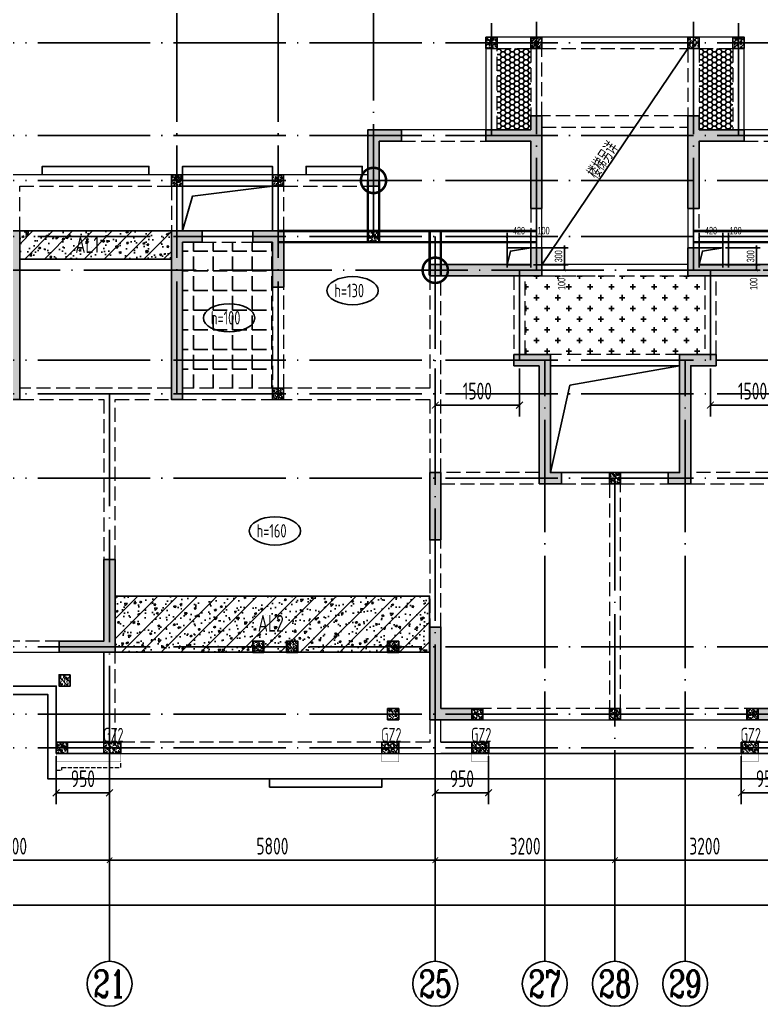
# Model space of a CAD drawing. Extents: x -668857 to 143095, y -247466 to 228182.
# Drawn here: x -186622 to -173417, y 58394 to 75954 of the extents above; entities that cross this region are included whole.
import ezdxf
from ezdxf.enums import TextEntityAlignment as Align

# ---------------------------------------------------------------- set-up
doc = ezdxf.new("R2010")
doc.units = 0
doc.header["$LTSCALE"] = 1000
doc.linetypes.add('DASH', pattern=[0.35, 0.25, -0.1])
doc.linetypes.add('DOTE', pattern=[2.42, 2, -0.2, 0.02, -0.2])
doc.layers.get('0').update_dxf_attribs({"linetype": 'CONTINUOUS'})
doc.layers.get('DEFPOINTS').update_dxf_attribs({"linetype": 'CONTINUOUS'})
doc.layers.add('+公共字体', color=7, linetype='CONTINUOUS', lineweight=20)
doc.layers.add('平面-看线', color=45, linetype='CONTINUOUS', lineweight=15)
for name, color, linetype in [('A-AXIS', 1, 'CONTINUOUS'), ('A-DOTE', 10, 'DOTE'), ('AXIS_NUM', 7, 'CONTINUOUS'), ('BEAM', 4, 'DASH'), ('BEAM_CON', 4, 'CONTINUOUS'), ('ROOF', 183, 'CONTINUOUS'), ('S-B板填充', 251, 'CONTINUOUS'), ('S-B板标注', 3, 'CONTINUOUS'), ('S-B板边线', 2, 'CONTINUOUS'), ('S-B板配筋号', 7, 'CONTINUOUS'), ('S-C承台编号', 6, 'CONTINUOUS'), ('S-D洞口', 4, 'CONTINUOUS'), ('S-D洞口标注', 3, 'CONTINUOUS'), ('S-L主梁线', 4, 'DASH'), ('S-Q墙填充', 252, 'CONTINUOUS'), ('S-Q墙实线', 6, 'CONTINUOUS'), ('S-Q墙标注', 3, 'CONTINUOUS'), ('S-Y一般标注', 3, 'CONTINUOUS'), ('S-板正筋', 2, 'CONTINUOUS'), ('S-构造柱', 212, 'CONTINUOUS'), ('S-构造柱编号', 130, 'CONTINUOUS'), ('TEXT', 2, 'CONTINUOUS'), ('水平筋标注', 7, 'CONTINUOUS'), ('看线', 251, 'CONTINUOUS')]:
    doc.layers.add(name, color=color, linetype=linetype)
doc.layers.add('配箍校核', color=34, linetype='CONTINUOUS', plot=False)
doc.styles.add('TSSD_Axis', font='complex.shx', dxfattribs={"width": 0.7, "bigfont": 'hztxt.shx'})
doc.styles.add('TSSD_DIMENSION', font='Tssdeng.shx', dxfattribs={"width": 0.7, "bigfont": 'tssdchn.shx'})
doc.styles.add('TSSD_REIN', font='tssdeng.shx', dxfattribs={"width": 0.7, "height": 300, "bigfont": 'tssdchn.shx'})
doc.styles.add('结构文字', font='zstxt.shx', dxfattribs={"width": 0.7, "bigfont": 'zshz.shx'})
doc.dimstyles.new('STRUCK', dxfattribs={"dimtxt": 400, "dimasz": 121, "dimexe": 200, "dimexo": 150, "dimgap": 115, "dimtad": 1, "dimdec": 0, "dimdsep": 46, "dimtxsty": '结构文字', "dimblk": 'ARCHTICK', "dimcen": 400, "dimclrd": 3, "dimclre": 3, "dimclrt": 7, "dimadec": 0, "dimazin": 0, "dimtfac": 1, "dimtdec": 0, "dimtix": 1, "dimtmove": 2, "dimatfit": 3, "dimldrblk": '_DIMX', "dimfxl": 0, "dimtolj": 1, "dimtzin": 0, "dimarcsym": 0})
doc.dimstyles.new('STRUCK30', dxfattribs={"dimscale": 0.33333, "dimtxt": 400, "dimasz": 121, "dimexe": 200, "dimexo": 150, "dimgap": 115, "dimtad": 1, "dimdec": 0, "dimdsep": 46, "dimtxsty": '结构文字', "dimblk": 'ARCHTICK', "dimcen": 400, "dimclrd": 3, "dimclre": 3, "dimclrt": 7, "dimadec": 0, "dimazin": 0, "dimtfac": 1, "dimtdec": 0, "dimtix": 1, "dimtmove": 2, "dimatfit": 3, "dimldrblk": '_DIMX', "dimfxl": 0, "dimtolj": 1, "dimtzin": 0, "dimarcsym": 0})
doc.dimstyles.new('TSSD_100_100', dxfattribs={"dimtxt": 300, "dimasz": 100, "dimexe": 100, "dimexo": 250, "dimgap": 100, "dimtad": 1, "dimdec": 0, "dimzin": 0, "dimdsep": 46, "dimtxsty": 'TSSD_DIMENSION', "dimblk": 'ARCHTICK', "dimcen": 0, "dimdle": 100, "dimclrt": 7, "dimadec": 0, "dimazin": 0, "dimtfac": 1, "dimtdec": 0, "dimtix": 1, "dimtmove": 2, "dimatfit": 3, "dimldrblk": 'ARCHTICK', "dimfxl": 0, "dimtolj": 1, "dimtzin": 0, "dimarcsym": 0})

# ---------------------------------------------------------------- blocks, each defined once
blk = doc.blocks.new('ts_axno')
at = {"color": 0, "linetype": 'ByBlock', "lineweight": -2}
blk.add_circle((0, 0), 0.5, dxfattribs=at)
at = {"color": 0, "linetype": 'ByBlock', "lineweight": -2, "style": 'TSSD_Axis', "width": 0.7}
blk.add_attdef('A', text='', height=0.6, dxfattribs=at).set_placement((0, 0), align=Align.MIDDLE_CENTER)
blk = doc.blocks.new('_ArchTick')
at = {"color": 0, "linetype": 'ByBlock', "const_width": 0.15}
blk.add_lwpolyline([(-0.5, -0.5), (0.5, 0.5)], dxfattribs=at)
blk = doc.blocks.new('*D138')
at = {"layer": 'DEFPOINTS', "color": 0}
for p in [(33100, 3600), (38900, 3600), (38900, 2600)]:
    blk.add_point(p, dxfattribs=at)
at = {"layer": 'S-Y一般标注', "color": 0, "lineweight": -2}
for p, q in [((33100, 3350), (33100, 2500)), ((38900, 3350), (38900, 2500)), ((33000, 2600), (39000, 2600))]:
    blk.add_line(p, q, dxfattribs=at)
at = {"layer": 'S-Y一般标注', "color": 0, "lineweight": -2, "xscale": 100, "yscale": 100, "zscale": 100, "rotation": 180}
blk.add_blockref('_ArchTick', (33100, 2600), dxfattribs=at)
at = {"layer": 'S-Y一般标注', "color": 0, "lineweight": -2, "xscale": 100, "yscale": 100, "zscale": 100}
blk.add_blockref('_ArchTick', (38900, 2600), dxfattribs=at)
at = {"layer": 'S-Y一般标注', "color": 7, "insert": (36000, 2850), "char_height": 300, "attachment_point": 5, "style": 'TSSD_DIMENSION'}
blk.add_mtext('\\A1;5800', dxfattribs=at)
blk = doc.blocks.new('*D139')
at = {"layer": 'DEFPOINTS', "color": 0}
for p in [(42100, 3600), (45300, 3600), (45300, 2600)]:
    blk.add_point(p, dxfattribs=at)
at = {"layer": 'S-Y一般标注', "color": 0, "lineweight": -2}
for p, q in [((42100, 3350), (42100, 2500)), ((45300, 3350), (45300, 2500)), ((42000, 2600), (45400, 2600))]:
    blk.add_line(p, q, dxfattribs=at)
at = {"layer": 'S-Y一般标注', "color": 0, "lineweight": -2, "xscale": 100, "yscale": 100, "zscale": 100, "rotation": 180}
blk.add_blockref('_ArchTick', (42100, 2600), dxfattribs=at)
at = {"layer": 'S-Y一般标注', "color": 0, "lineweight": -2, "xscale": 100, "yscale": 100, "zscale": 100}
blk.add_blockref('_ArchTick', (45300, 2600), dxfattribs=at)
at = {"layer": 'S-Y一般标注', "color": 7, "insert": (43700, 2850), "char_height": 300, "attachment_point": 5, "style": 'TSSD_DIMENSION'}
blk.add_mtext('\\A1;3200', dxfattribs=at)
blk = doc.blocks.new('*D142')
at = {"layer": 'DEFPOINTS', "color": 0}
for p in [(4600, 3600), (54600, 3600), (54600, 1800)]:
    blk.add_point(p, dxfattribs=at)
at = {"layer": 'S-Y一般标注', "color": 0, "lineweight": -2}
for p, q in [((4600, 3350), (4600, 1700)), ((54600, 3350), (54600, 1700)), ((4500, 1800), (54700, 1800))]:
    blk.add_line(p, q, dxfattribs=at)
at = {"layer": 'S-Y一般标注', "color": 0, "lineweight": -2, "xscale": 100, "yscale": 100, "zscale": 100, "rotation": 180}
blk.add_blockref('_ArchTick', (4600, 1800), dxfattribs=at)
at = {"layer": 'S-Y一般标注', "color": 0, "lineweight": -2, "xscale": 100, "yscale": 100, "zscale": 100}
blk.add_blockref('_ArchTick', (54600, 1800), dxfattribs=at)
at = {"layer": 'S-Y一般标注', "color": 7, "insert": (29600, 2050), "char_height": 300, "attachment_point": 5, "style": 'TSSD_DIMENSION'}
blk.add_mtext('\\A1;50000', dxfattribs=at)
blk = doc.blocks.new('*D145')
at = {"layer": 'DEFPOINTS', "color": 0}
for p in [(29600, 3600), (33100, 3600), (33100, 2600)]:
    blk.add_point(p, dxfattribs=at)
at = {"layer": 'S-Y一般标注', "color": 0, "lineweight": -2}
for p, q in [((29600, 3350), (29600, 2500)), ((33100, 3350), (33100, 2500)), ((29500, 2600), (33200, 2600))]:
    blk.add_line(p, q, dxfattribs=at)
at = {"layer": 'S-Y一般标注', "color": 0, "lineweight": -2, "xscale": 100, "yscale": 100, "zscale": 100, "rotation": 180}
blk.add_blockref('_ArchTick', (29600, 2600), dxfattribs=at)
at = {"layer": 'S-Y一般标注', "color": 0, "lineweight": -2, "xscale": 100, "yscale": 100, "zscale": 100}
blk.add_blockref('_ArchTick', (33100, 2600), dxfattribs=at)
at = {"layer": 'S-Y一般标注', "color": 7, "insert": (31350, 2850), "char_height": 300, "attachment_point": 5, "style": 'TSSD_DIMENSION'}
blk.add_mtext('\\A1;3500', dxfattribs=at)
blk = doc.blocks.new('*D146')
at = {"layer": 'DEFPOINTS', "color": 0}
for p in [(38900, 3600), (42100, 3600), (42100, 2600)]:
    blk.add_point(p, dxfattribs=at)
at = {"layer": 'S-Y一般标注', "color": 0, "lineweight": -2}
for p, q in [((38900, 3350), (38900, 2500)), ((42100, 3350), (42100, 2500)), ((38800, 2600), (42200, 2600))]:
    blk.add_line(p, q, dxfattribs=at)
at = {"layer": 'S-Y一般标注', "color": 0, "lineweight": -2, "xscale": 100, "yscale": 100, "zscale": 100, "rotation": 180}
blk.add_blockref('_ArchTick', (38900, 2600), dxfattribs=at)
at = {"layer": 'S-Y一般标注', "color": 0, "lineweight": -2, "xscale": 100, "yscale": 100, "zscale": 100}
blk.add_blockref('_ArchTick', (42100, 2600), dxfattribs=at)
at = {"layer": 'S-Y一般标注', "color": 7, "insert": (40500, 2850), "char_height": 300, "attachment_point": 5, "style": 'TSSD_DIMENSION'}
blk.add_mtext('\\A1;3200', dxfattribs=at)
blk = doc.blocks.new('20210729.03501652')
at = {"color": 30, "const_width": 8}
for points in [[(27050, 600), (27050, 450), (28200, 450), (28200, 600)], [(32850, 600), (32850, 450), (33150, 450), (33150, 600)], [(34450, 600), (34450, 450), (34750, 450), (34750, 600)], [(39550, 600), (39550, 450), (39250, 450), (39250, 600)]]:
    blk.add_lwpolyline(points, dxfattribs=at)
at = {"layer": '平面-看线', "linetype": 'DASH', "ltscale": 0.3}
blk.add_lwpolyline([(27050, 450), (27050, 300), (27150, 300), (27150, 350), (28200, 350), (28200, 450)], dxfattribs=at)
at = {"layer": '看线', "color": 202, "ltscale": 0.5}
for points in [[(26800, 10900), (26800, 11050), (28700, 11050), (28700, 10900)], [(29300, 10900), (29300, 11050), (30900, 11050), (30900, 10900)], [(31500, 10900), (31500, 11050), (32500, 11050), (32500, 10900)], [(30850, 150), (30850, 0), (32850, 0), (32850, 150)]]:
    blk.add_lwpolyline(points, dxfattribs=at)
at = {"layer": '看线', "color": 201}
blk.add_lwpolyline([(47100, 1800), (47100, 150), (26900, 150), (26900, 1650), (24500, 1650)], dxfattribs=at)
blk = doc.blocks.new('20210729.04150611')
at = {"layer": 'S-B板边线'}
for points in [[(-3155, -31893), (-4005, -31893), (-4005, -30693), (-9105, -30693), (-9105, -31893), (-9955, -31893), (-9955, -31892)], [(9045, -31892), (9045, -31892), (2845, -31892)]]:
    blk.add_lwpolyline(points, dxfattribs=at)
blk = doc.blocks.new('*D547')
at = {"layer": 'DEFPOINTS', "color": 0}
for p in [(-174102, 71894), (-173502, 71894), (-174102, 71594)]:
    blk.add_point(p, dxfattribs=at)
at = {"layer": 'S-D洞口标注', "color": 3, "lineweight": -2}
for p, q in [((-174052, 71894), (-173436, 71894)), ((-173502, 71894), (-173502, 71935)), ((-173502, 71594), (-173502, 71894)), ((-174052, 71594), (-173436, 71594)), ((-173502, 71594), (-173502, 71554))]:
    blk.add_line(p, q, dxfattribs=at)
at = {"layer": 'S-D洞口标注', "color": 3, "lineweight": -2, "xscale": 40.33293, "yscale": 40.33293, "zscale": 40.33293}
for p, rotation in [((-173502, 71894), 270), ((-173502, 71594), 90)]:
    blk.add_blockref('_ArchTick', p, dxfattribs=dict(at, rotation=rotation))
at = {"layer": 'S-D洞口标注', "color": 7, "insert": (-173607, 71744), "char_height": 133.3, "attachment_point": 5, "rotation": 90, "style": '结构文字'}
blk.add_mtext('\\A1;300', dxfattribs=at)
blk = doc.blocks.new('_DIMX')
blk.add_line((-150, 0), (150, 0))
at = {"const_width": 50}
blk.add_lwpolyline([(-70, -70), (70, 70)], dxfattribs=at)
blk = doc.blocks.new('*D548')
at = {"layer": 'DEFPOINTS', "color": 0}
for p in [(-174102, 72094), (-174522, 71494), (-174102, 71494)]:
    blk.add_point(p, dxfattribs=at)
at = {"layer": 'S-D洞口标注', "color": 3, "lineweight": -2}
for p, q in [((-174522, 71544), (-174522, 72160)), ((-174522, 72094), (-174102, 72094)), ((-174102, 71544), (-174102, 72160))]:
    blk.add_line(p, q, dxfattribs=at)
at = {"layer": 'S-D洞口标注', "color": 3, "lineweight": -2, "xscale": 40.33293, "yscale": 40.33293, "zscale": 40.33293, "rotation": 180}
blk.add_blockref('_ArchTick', (-174522, 72094), dxfattribs=at)
at = {"layer": 'S-D洞口标注', "color": 3, "lineweight": -2, "xscale": 40.33293, "yscale": 40.33293, "zscale": 40.33293}
blk.add_blockref('_ArchTick', (-174102, 72094), dxfattribs=at)
at = {"layer": 'S-D洞口标注', "color": 7, "insert": (-174312, 72199), "char_height": 133.3, "attachment_point": 5, "style": '结构文字'}
blk.add_mtext('\\A1;420', dxfattribs=at)
blk = doc.blocks.new('*D549')
at = {"layer": 'DEFPOINTS', "color": 0}
for p in [(-174002, 72094), (-174102, 71494), (-174002, 71494)]:
    blk.add_point(p, dxfattribs=at)
at = {"layer": 'S-D洞口标注', "color": 3, "lineweight": -2}
for p, q in [((-174102, 71544), (-174102, 72160)), ((-174102, 72094), (-174002, 72094)), ((-174002, 71544), (-174002, 72160))]:
    blk.add_line(p, q, dxfattribs=at)
at = {"layer": 'S-D洞口标注', "color": 3, "lineweight": -2, "xscale": 40.33293, "yscale": 40.33293, "zscale": 40.33293, "rotation": 180}
blk.add_blockref('_ArchTick', (-174102, 72094), dxfattribs=at)
at = {"layer": 'S-D洞口标注', "color": 3, "lineweight": -2, "xscale": 40.33293, "yscale": 40.33293, "zscale": 40.33293}
blk.add_blockref('_ArchTick', (-174002, 72094), dxfattribs=at)
at = {"layer": 'S-D洞口标注', "color": 7, "insert": (-173874, 72199), "char_height": 133.3, "attachment_point": 5, "style": '结构文字'}
blk.add_mtext('\\A1;100', dxfattribs=at)
blk = doc.blocks.new('*D550')
at = {"layer": 'DEFPOINTS', "color": 0}
for p in [(-174102, 71594), (-174102, 71494), (-173502, 71594)]:
    blk.add_point(p, dxfattribs=at)
at = {"layer": 'S-D洞口标注', "color": 3, "lineweight": -2}
for p, q in [((-174052, 71594), (-173436, 71594)), ((-174052, 71494), (-173436, 71494)), ((-173502, 71494), (-173502, 71594))]:
    blk.add_line(p, q, dxfattribs=at)
at = {"layer": 'S-D洞口标注', "color": 3, "lineweight": -2, "xscale": 40.33293, "yscale": 40.33293, "zscale": 40.33293}
for p, rotation in [((-173502, 71594), 90), ((-173502, 71494), 270)]:
    blk.add_blockref('_ArchTick', p, dxfattribs=dict(at, rotation=rotation))
at = {"layer": 'S-D洞口标注', "color": 7, "insert": (-173552, 71252), "char_height": 133.3, "attachment_point": 5, "rotation": 90, "style": '结构文字'}
blk.add_mtext('\\A1;100', dxfattribs=at)
blk = doc.blocks.new('*D551')
at = {"layer": 'DEFPOINTS', "color": 0}
for p in [(-177522, 71894), (-176922, 71894), (-177522, 71594)]:
    blk.add_point(p, dxfattribs=at)
at = {"layer": 'S-D洞口标注', "color": 3, "lineweight": -2}
for p, q in [((-177472, 71894), (-176856, 71894)), ((-176922, 71894), (-176922, 71935)), ((-176922, 71594), (-176922, 71894)), ((-177472, 71594), (-176856, 71594)), ((-176922, 71594), (-176922, 71554))]:
    blk.add_line(p, q, dxfattribs=at)
at = {"layer": 'S-D洞口标注', "color": 3, "lineweight": -2, "xscale": 40.33293, "yscale": 40.33293, "zscale": 40.33293}
for p, rotation in [((-176922, 71894), 270), ((-176922, 71594), 90)]:
    blk.add_blockref('_ArchTick', p, dxfattribs=dict(at, rotation=rotation))
at = {"layer": 'S-D洞口标注', "color": 7, "insert": (-177027, 71744), "char_height": 133.3, "attachment_point": 5, "rotation": 90, "style": '结构文字'}
blk.add_mtext('\\A1;300', dxfattribs=at)
blk = doc.blocks.new('*D552')
at = {"layer": 'DEFPOINTS', "color": 0}
for p in [(-177522, 72094), (-177942, 71494), (-177522, 71494)]:
    blk.add_point(p, dxfattribs=at)
at = {"layer": 'S-D洞口标注', "color": 3, "lineweight": -2}
for p, q in [((-177942, 71544), (-177942, 72160)), ((-177942, 72094), (-177522, 72094)), ((-177522, 71544), (-177522, 72160))]:
    blk.add_line(p, q, dxfattribs=at)
at = {"layer": 'S-D洞口标注', "color": 3, "lineweight": -2, "xscale": 40.33293, "yscale": 40.33293, "zscale": 40.33293, "rotation": 180}
blk.add_blockref('_ArchTick', (-177942, 72094), dxfattribs=at)
at = {"layer": 'S-D洞口标注', "color": 3, "lineweight": -2, "xscale": 40.33293, "yscale": 40.33293, "zscale": 40.33293}
blk.add_blockref('_ArchTick', (-177522, 72094), dxfattribs=at)
at = {"layer": 'S-D洞口标注', "color": 7, "insert": (-177732, 72199), "char_height": 133.3, "attachment_point": 5, "style": '结构文字'}
blk.add_mtext('\\A1;420', dxfattribs=at)
blk = doc.blocks.new('*D553')
at = {"layer": 'DEFPOINTS', "color": 0}
for p in [(-177422, 72094), (-177522, 71494), (-177422, 71494)]:
    blk.add_point(p, dxfattribs=at)
at = {"layer": 'S-D洞口标注', "color": 3, "lineweight": -2}
for p, q in [((-177522, 71544), (-177522, 72160)), ((-177522, 72094), (-177422, 72094)), ((-177422, 71544), (-177422, 72160))]:
    blk.add_line(p, q, dxfattribs=at)
at = {"layer": 'S-D洞口标注', "color": 3, "lineweight": -2, "xscale": 40.33293, "yscale": 40.33293, "zscale": 40.33293, "rotation": 180}
blk.add_blockref('_ArchTick', (-177522, 72094), dxfattribs=at)
at = {"layer": 'S-D洞口标注', "color": 3, "lineweight": -2, "xscale": 40.33293, "yscale": 40.33293, "zscale": 40.33293}
blk.add_blockref('_ArchTick', (-177422, 72094), dxfattribs=at)
at = {"layer": 'S-D洞口标注', "color": 7, "insert": (-177294, 72199), "char_height": 133.3, "attachment_point": 5, "style": '结构文字'}
blk.add_mtext('\\A1;100', dxfattribs=at)
blk = doc.blocks.new('*D554')
at = {"layer": 'DEFPOINTS', "color": 0}
for p in [(-177522, 71594), (-177522, 71494), (-176922, 71594)]:
    blk.add_point(p, dxfattribs=at)
at = {"layer": 'S-D洞口标注', "color": 3, "lineweight": -2}
for p, q in [((-177472, 71594), (-176856, 71594)), ((-177472, 71494), (-176856, 71494)), ((-176922, 71494), (-176922, 71594))]:
    blk.add_line(p, q, dxfattribs=at)
at = {"layer": 'S-D洞口标注', "color": 3, "lineweight": -2, "xscale": 40.33293, "yscale": 40.33293, "zscale": 40.33293}
for p, rotation in [((-176922, 71594), 90), ((-176922, 71494), 270)]:
    blk.add_blockref('_ArchTick', p, dxfattribs=dict(at, rotation=rotation))
at = {"layer": 'S-D洞口标注', "color": 7, "insert": (-176972, 71252), "char_height": 133.3, "attachment_point": 5, "rotation": 90, "style": '结构文字'}
blk.add_mtext('\\A1;100', dxfattribs=at)
blk = doc.blocks.new('20210803.22403995')
at = {"layer": '+公共字体', "color": 2, "const_width": 45}
for points in [[(-831038, -168387, 1), (-831038, -167937, 1), (-831038, -168387, -1)], [(-829938, -169986, 1), (-829938, -169536, 1), (-829938, -169986, -1)]]:
    blk.add_lwpolyline(points, format="xyb", dxfattribs=at)
blk = doc.blocks.new('20210807.15312791')
at = {"layer": 'S-Q墙填充'}
h = blk.add_hatch(color=252, dxfattribs=at)
h.dxf.hatch_style = 1
h.paths.add_polyline_path([(97216, 67840), (97216, 68190), (97016, 68190), (97016, 67940), (96216, 67940), (96216, 67740), (97016, 67740), (97016, 66540), (97216, 66540)])
h = blk.add_hatch(color=252, dxfattribs=at)
h.dxf.hatch_style = 1
h.paths.add_polyline_path([(99816, 67840), (99816, 66540), (100016, 66540), (100016, 67740), (100815, 67740), (100815, 67940), (100016, 67940), (100016, 68190), (99816, 68190)])
h = blk.add_hatch(color=252, dxfattribs=at)
h.dxf.hatch_style = 1
h.paths.add_polyline_path([(94316, 67740), (94716, 67740), (94716, 67940), (94116, 67940), (94116, 66940), (94316, 66940)])
h = blk.add_hatch(color=252, dxfattribs=at)
h.dxf.hatch_style = 1
h.paths.add_polyline_path([(87916, 66140), (87416, 66140), (87416, 65940), (87716, 65940), (87716, 63140), (87916, 63140)])
h = blk.add_hatch(color=252, dxfattribs=at)
h.dxf.hatch_style = 1
h.paths.add_polyline_path([(90816, 63140), (90816, 65940), (91166, 65940), (91166, 66140), (90616, 66140), (90616, 63140)])
h = blk.add_hatch(color=252, dxfattribs=at)
h.dxf.hatch_style = 1
h.paths.add_polyline_path([(92066, 65940), (92416, 65940), (92416, 65140), (92616, 65140), (92616, 66140), (92066, 66140)])
h = blk.add_hatch(color=252, dxfattribs=at)
h.dxf.hatch_style = 1
h.paths.add_polyline_path([(95216, 65340), (96816, 65340), (97216, 65340), (97216, 65840), (97016, 65840), (97016, 65540), (96816, 65540), (95216, 65540)])
h = blk.add_hatch(color=252, dxfattribs=at)
h.dxf.hatch_style = 1
h.paths.add_polyline_path([(100016, 65540), (100016, 65840), (99816, 65840), (99816, 65340), (100216, 65340), (101816, 65340), (101816, 65540), (100216, 65540)])
h = blk.add_hatch(color=252, dxfattribs=at)
h.dxf.hatch_style = 1
h.paths.add_polyline_path([(97166, 63740), (97166, 61640), (97566, 61640), (97566, 61840), (97366, 61840), (97366, 63940), (96716, 63940), (96716, 63740)])
h = blk.add_hatch(color=252, dxfattribs=at)
h.dxf.hatch_style = 1
h.paths.add_polyline_path([(99666, 61840), (99466, 61840), (99466, 61640), (99866, 61640), (99866, 63740), (100316, 63740), (100316, 63940), (99666, 63940)])
h = blk.add_hatch(color=252, dxfattribs=at)
h.dxf.hatch_style = 1
h.paths.add_polyline_path([(95416, 60640), (95416, 61840), (95216, 61840), (95216, 60640)])
h = blk.add_hatch(color=252, dxfattribs=at)
h.dxf.hatch_style = 1
h.paths.add_polyline_path([(88716, 58840), (88616, 58840), (88616, 58640), (88716, 58640), (89616, 58640), (89616, 60290), (89416, 60290), (89416, 58840)])
h = blk.add_hatch(color=252, dxfattribs=at)
h.dxf.hatch_style = 1
h.paths.add_polyline_path([(95216, 57440), (95966, 57440), (95966, 57640), (95416, 57640), (95416, 59090), (95216, 59090)])
h = blk.add_hatch(color=252, dxfattribs=at)
h.dxf.hatch_style = 1
h.paths.add_polyline_path([(101816, 57440), (101066, 57440), (101066, 57640), (101616, 57640), (101616, 58740), (101616, 59090), (101816, 59090), (101816, 58740)])
at = {"layer": 'BEAM_CON'}
for p, q in [((89416, 58640), (89416, 57040)), ((88566, 57040), (88566, 56840)), ((89416, 57040), (88566, 57040)), ((95416, 57040), (96266, 57040)), ((96266, 56840), (96266, 57040)), ((101616, 57040), (100766, 57040)), ((100766, 56840), (100766, 57040)), ((89416, 56840), (88566, 56840)), ((95416, 56840), (96266, 56840)), ((101616, 56840), (100766, 56840))]:
    blk.add_line(p, q, dxfattribs=at)
at = {"layer": 'S-D洞口', "color": 5}
for points in [[(90816, 66140), (92416, 66140), (92416, 66940), (90816, 66940), (90816, 66140), (90993, 66762), (92416, 66940)], [(97366, 61840), (99666, 61840), (99666, 63740), (97366, 63740), (97366, 61840), (97712, 63393), (99666, 63740)]]:
    blk.add_lwpolyline(points, dxfattribs=at)
at = {"layer": 'S-L主梁线', "linetype": 'ByBlock', "lineweight": 18}
for p, q in [((96216, 69590), (96216, 67940)), ((97116, 69590), (96216, 69590)), ((99916, 69590), (97116, 69590)), ((100816, 69590), (99916, 69590)), ((100816, 67940), (100816, 69590)), ((96216, 67940), (94716, 67940)), ((102316, 67940), (100816, 67940)), ((90716, 67140), (87716, 67140)), ((92516, 67140), (90716, 67140)), ((94116, 67140), (92516, 67140)), ((90816, 66940), (92416, 66940)), ((90816, 66140), (90816, 66940)), ((92416, 66940), (92416, 66140)), ((97216, 65840), (97216, 66540)), ((99816, 66540), (99816, 65840)), ((92066, 66140), (91166, 66140)), ((99816, 65540), (97216, 65540)), ((97366, 63740), (99666, 63740)), ((98516, 61840), (97566, 61840)), ((99466, 61840), (98516, 61840)), ((86016, 58640), (88616, 58640)), ((95416, 57040), (95416, 57440)), ((95966, 57440), (98516, 57440)), ((98516, 57440), (101066, 57440)), ((89416, 56840), (95416, 56840))]:
    blk.add_line(p, q, dxfattribs=at)
at = {"layer": 'S-L主梁线', "linetype": 'DASH', "lineweight": 18}
for p, q in [((96416, 69390), (97016, 69390)), ((96416, 67940), (96416, 69390)), ((97016, 69390), (97016, 68190)), ((97216, 69390), (99816, 69390)), ((97216, 68190), (97216, 69390)), ((99816, 69390), (99816, 68190)), ((100016, 69390), (100616, 69390)), ((100016, 69390), (100016, 68190)), ((100616, 69390), (100616, 67940)), ((99815, 68190), (97216, 68190)), ((97216, 67990), (99816, 67990)), ((94716, 67740), (96216, 67740)), ((100815, 67740), (102316, 67740)), ((87916, 66940), (90616, 66940)), ((87916, 66140), (87916, 66940)), ((90616, 66940), (90616, 66140)), ((92616, 66940), (94116, 66940)), ((92616, 66140), (92616, 66940)), ((97016, 66540), (97016, 65840)), ((100016, 65840), (100016, 66540)), ((91166, 65940), (92066, 65940)), ((95216, 65340), (95216, 63340)), ((95416, 63240), (95416, 65340)), ((96716, 65340), (96716, 63940)), ((96916, 63940), (96916, 65340)), ((97216, 65340), (99816, 65340)), ((100116, 65340), (100116, 63940)), ((100316, 63940), (100316, 65340)), ((92416, 65140), (92416, 63340)), ((92616, 63340), (92616, 65140)), ((99666, 63940), (97366, 63940)), ((89516, 63340), (87916, 63340)), ((90616, 63340), (89516, 63340)), ((92416, 63340), (90816, 63340)), ((95216, 63340), (92616, 63340)), ((95416, 61840), (95416, 63240)), ((87916, 63140), (89416, 63140)), ((89416, 63140), (89416, 60290)), ((89616, 63140), (90616, 63140)), ((89616, 60290), (89616, 63140)), ((90816, 63140), (92516, 63140)), ((92516, 63140), (95216, 63140)), ((95216, 63140), (95216, 61840)), ((97166, 61840), (95416, 61840)), ((101616, 61840), (99866, 61840)), ((95416, 61640), (97166, 61640)), ((97566, 61640), (98416, 61640)), ((98416, 61640), (98416, 57640)), ((98616, 57640), (98616, 61640)), ((98616, 61640), (99466, 61640)), ((99866, 61640), (101616, 61640)), ((95216, 60640), (95216, 59090)), ((95416, 59090), (95416, 60640)), ((88616, 58840), (86116, 58840)), ((89616, 57040), (89616, 58640)), ((98416, 57640), (95966, 57640)), ((101066, 57640), (98616, 57640)), ((95216, 57440), (95216, 57040)), ((95216, 57040), (89616, 57040))]:
    blk.add_line(p, q, dxfattribs=at)
at = {"layer": 'S-Q墙实线'}
blk.add_lwpolyline([(97216, 67840), (97216, 68190), (97016, 68190), (97016, 67940), (96216, 67940), (96216, 67740), (97016, 67740), (97016, 66540), (97216, 66540), (97216, 67840)], dxfattribs=at)
for points in [[(99816, 67840), (99816, 66540), (100016, 66540), (100016, 67740), (100815, 67740), (100815, 67940), (100016, 67940), (100016, 68190), (99816, 68190)], [(94316, 67740), (94716, 67740), (94716, 67940), (94116, 67940), (94116, 66940), (94316, 66940)], [(87916, 66140), (87416, 66140), (87416, 65940), (87716, 65940), (87716, 63140), (87916, 63140)], [(90816, 63140), (90816, 65940), (91166, 65940), (91166, 66140), (90616, 66140), (90616, 63140)], [(92066, 65940), (92416, 65940), (92416, 65140), (92616, 65140), (92616, 66140), (92066, 66140)], [(95216, 65340), (96816, 65340), (97216, 65340), (97216, 65840), (97016, 65840), (97016, 65540), (96816, 65540), (95216, 65540)], [(100016, 65540), (100016, 65840), (99816, 65840), (99816, 65340), (100216, 65340), (101816, 65340), (101816, 65540), (100216, 65540)], [(97166, 63740), (97166, 61640), (97566, 61640), (97566, 61840), (97366, 61840), (97366, 63940), (96716, 63940), (96716, 63740)], [(99666, 61840), (99466, 61840), (99466, 61640), (99866, 61640), (99866, 63740), (100316, 63740), (100316, 63940), (99666, 63940)], [(95416, 60640), (95416, 61840), (95216, 61840), (95216, 60640)], [(88716, 58840), (88616, 58840), (88616, 58640), (88716, 58640), (89616, 58640), (89616, 60290), (89416, 60290), (89416, 58840)], [(95216, 57440), (95966, 57440), (95966, 57640), (95416, 57640), (95416, 59090), (95216, 59090)], [(101816, 57440), (101066, 57440), (101066, 57640), (101616, 57640), (101616, 58740), (101616, 59090), (101816, 59090), (101816, 58740)]]:
    blk.add_lwpolyline(points, close=True, dxfattribs=at)
blk = doc.blocks.new('20210730.02141516')
at = {"layer": 'S-构造柱'}
h = blk.add_hatch(dxfattribs=at)
h.set_pattern_fill('ARMORED', color=256, scale=15, angle=-90, style=0)
h.set_pattern_definition([(320, (-154189.41, 3278673.45), (-9.4128202, -107.5890274), [11.25, -123.75]), (265, (-154189.41, 3278673.45), (112.82882, 20.8127), [9, -99]), (10.4514, (-154190.19, 3278664.49), (103.4159313, -86.7764073), [9.5610285, -105.1713168]), (316.1842, (-154159.41, 3278673.45), (-24.827852, -160.0861573), [16.875, -185.625]), (6.6356, (-154161.48, 3278660.11), (146.117681, -140.199406), [14.341543, -157.75695]), (261.1842, (-154159.41, 3278673.45), (146.11779, -140.199292), [13.5, -148.5]), (291, (-154166.91, 3278658.45), (-60.3928336, -89.5360578), [11.25, -123.75]), (236, (-154166.91, 3278658.45), (108.7725068, -36.4972998), [9, -99]), (341.4514, (-154171.94, 3278650.99), (48.3795745, -126.0333943), [9.5610285, -105.1713168]), (307.5, (-154189.41, 3278673.454), (49.93407807, -1.8239783), [0, -97.8, 0, -100.5, 0, -99.375]), (277.5, (-154189.41, 3278673.454), (59.1617568, -39.4604306), [0, -57.3, 0, -95.55, 0, -37.875]), (237.5, (-154189.41, 3278706.904), (-3.38323076, -80.07336543), [0, -37.5, 0, -117, 0, -155.25]), (227.5, (-154189.41, 3278721.904), (15.0157473, -87.4779254), [0, -48.75, 0, -77.7, 0, -110.25]), (315, (-154189.41, 3278673.454), (53.0330086, 53.0330086), [])])
h.paths.add_polyline_path([(200, 200), (200, 0), (0, 0), (0, 200)])
blk.add_lwpolyline([(200, 200), (200, 0), (0, 0), (0, 200)], close=True, dxfattribs=at)
blk = doc.blocks.new('20210809.18224761')
at = {"layer": 'S-构造柱'}
h = blk.add_hatch(dxfattribs=at)
h.set_pattern_fill('ARMORED', color=256, scale=15, angle=-90, style=0)
h.set_pattern_definition([(320, (-154189.41, 3278673.45), (-9.4128202, -107.5890274), [11.25, -123.75]), (265, (-154189.41, 3278673.45), (112.82882, 20.8127), [9, -99]), (10.4514, (-154190.19, 3278664.49), (103.4159313, -86.7764073), [9.5610285, -105.1713168]), (316.1842, (-154159.41, 3278673.45), (-24.827852, -160.0861573), [16.875, -185.625]), (6.6356, (-154161.48, 3278660.11), (146.117681, -140.199406), [14.341543, -157.75695]), (261.1842, (-154159.41, 3278673.45), (146.11779, -140.199292), [13.5, -148.5]), (291, (-154166.91, 3278658.45), (-60.3928336, -89.5360578), [11.25, -123.75]), (236, (-154166.91, 3278658.45), (108.7725068, -36.4972998), [9, -99]), (341.4514, (-154171.94, 3278650.99), (48.3795745, -126.0333943), [9.5610285, -105.1713168]), (307.5, (-154189.41, 3278673.454), (49.93407807, -1.8239783), [0, -97.8, 0, -100.5, 0, -99.375]), (277.5, (-154189.41, 3278673.454), (59.1617568, -39.4604306), [0, -57.3, 0, -95.55, 0, -37.875]), (237.5, (-154189.41, 3278706.904), (-3.38323076, -80.07336543), [0, -37.5, 0, -117, 0, -155.25]), (227.5, (-154189.41, 3278721.904), (15.0157473, -87.4779254), [0, -48.75, 0, -77.7, 0, -110.25]), (315, (-154189.41, 3278673.454), (53.0330086, 53.0330086), [])])
h.paths.add_polyline_path([(300, 200), (300, 0), (0, 0), (0, 200)])
blk.add_lwpolyline([(300, 200), (300, 0), (0, 0), (0, 200)], close=True, dxfattribs=at)
blk = doc.blocks.new('20210809.18235135')
at = {"layer": '配箍校核'}
blk.add_blockref('20210809.18224761', (12, 0), dxfattribs=at)
at = {"layer": 'S-构造柱编号', "color": 2, "linetype": 'ByBlock', "style": 'TSSD_REIN', "width": 0.65}
blk.add_text('GZ2', height=250, dxfattribs=at).set_placement((0, 206, 0))
blk = doc.blocks.new('20210809.18285270')
at = {"layer": 'ROOF', "xscale": -1, "rotation": 4.61764226855621e-08}
for p in [(35500, 12550), (36300, 12550), (39100, 12550), (39900, 12550), (29900, 10100), (31700, 10100)]:
    blk.add_blockref('20210730.02141516', p, dxfattribs=at)
at = {"layer": 'ROOF', "rotation": 359.9999999538236}
for p in [(33200, 9100), (37500, 4800), (27700, 1200), (33550, 600), (37500, 600), (27650, 0)]:
    blk.add_blockref('20210730.02141516', p, dxfattribs=at)
at = {"layer": 'ROOF'}
for p in [(31500, 6300), (31150, 1800), (31750, 1800), (33550, 1800), (35050, 600), (39950, 600)]:
    blk.add_blockref('20210730.02141516', p, dxfattribs=at)
at = {"layer": '配箍校核'}
for p in [(28488, 0), (33438, 0), (35039, 0), (39838, 0)]:
    blk.add_blockref('20210809.18235135', p, dxfattribs=at)
blk = doc.blocks.new('*D462')
at = {"layer": 'DEFPOINTS', "color": 0}
for p in [(-175009, -11759), (-174059, -11759), (-174059, -12559)]:
    blk.add_point(p, dxfattribs=at)
at = {"layer": 'S-Q墙标注', "color": 3, "lineweight": -2}
for p, q in [((-175009, -11909), (-175009, -12759)), ((-174059, -11909), (-174059, -12759)), ((-175009, -12559), (-174059, -12559))]:
    blk.add_line(p, q, dxfattribs=at)
at = {"layer": 'S-Q墙标注', "color": 3, "lineweight": -2, "xscale": 121, "yscale": 121, "zscale": 121, "rotation": 180}
blk.add_blockref('_ArchTick', (-175009, -12559), dxfattribs=at)
at = {"layer": 'S-Q墙标注', "color": 3, "lineweight": -2, "xscale": 121, "yscale": 121, "zscale": 121}
blk.add_blockref('_ArchTick', (-174059, -12559), dxfattribs=at)
at = {"layer": 'S-Q墙标注', "color": 7, "insert": (-174534, -12309), "char_height": 300, "attachment_point": 5, "style": 'TSSD_REIN'}
blk.add_mtext('\\A1;950', dxfattribs=at)
blk = doc.blocks.new('*D463')
at = {"layer": 'DEFPOINTS', "color": 0}
for p in [(-187209, -11759), (-186259, -11759), (-187209, -12559)]:
    blk.add_point(p, dxfattribs=at)
at = {"layer": 'S-Q墙标注', "color": 3, "lineweight": -2}
for p, q in [((-187209, -11909), (-187209, -12759)), ((-186259, -11909), (-186259, -12759)), ((-186259, -12559), (-187209, -12559))]:
    blk.add_line(p, q, dxfattribs=at)
at = {"layer": 'S-Q墙标注', "color": 3, "lineweight": -2, "xscale": 121, "yscale": 121, "zscale": 121, "rotation": 180}
blk.add_blockref('_ArchTick', (-187209, -12559), dxfattribs=at)
at = {"layer": 'S-Q墙标注', "color": 3, "lineweight": -2, "xscale": 121, "yscale": 121, "zscale": 121}
blk.add_blockref('_ArchTick', (-186259, -12559), dxfattribs=at)
at = {"layer": 'S-Q墙标注', "color": 7, "insert": (-186734, -12309), "char_height": 300, "attachment_point": 5, "style": 'TSSD_REIN'}
blk.add_mtext('\\A1;950', dxfattribs=at)
blk = doc.blocks.new('*D468')
at = {"layer": 'DEFPOINTS', "color": 0}
for p in [(-180458, -4859), (-178959, -4859), (-178959, -5659)]:
    blk.add_point(p, dxfattribs=at)
at = {"layer": 'S-Q墙标注', "color": 3, "lineweight": -2}
for p, q in [((-180458, -5009), (-180458, -5859)), ((-178959, -5009), (-178959, -5859)), ((-180458, -5659), (-178959, -5659))]:
    blk.add_line(p, q, dxfattribs=at)
at = {"layer": 'S-Q墙标注', "color": 3, "lineweight": -2, "xscale": 121, "yscale": 121, "zscale": 121, "rotation": 180}
blk.add_blockref('_ArchTick', (-180458, -5659), dxfattribs=at)
at = {"layer": 'S-Q墙标注', "color": 3, "lineweight": -2, "xscale": 121, "yscale": 121, "zscale": 121}
blk.add_blockref('_ArchTick', (-178959, -5659), dxfattribs=at)
at = {"layer": 'S-Q墙标注', "color": 7, "insert": (-179709, -5409), "char_height": 300, "attachment_point": 5, "style": 'TSSD_REIN'}
blk.add_mtext('\\A1;1500', dxfattribs=at)
blk = doc.blocks.new('*D469')
at = {"layer": 'DEFPOINTS', "color": 0}
for p in [(-175559, -4859), (-174059, -4859), (-174059, -5659)]:
    blk.add_point(p, dxfattribs=at)
at = {"layer": 'S-Q墙标注', "color": 3, "lineweight": -2}
for p, q in [((-175559, -5009), (-175559, -5859)), ((-174059, -5009), (-174059, -5859)), ((-175559, -5659), (-174059, -5659))]:
    blk.add_line(p, q, dxfattribs=at)
at = {"layer": 'S-Q墙标注', "color": 3, "lineweight": -2, "xscale": 121, "yscale": 121, "zscale": 121, "rotation": 180}
blk.add_blockref('_ArchTick', (-175559, -5659), dxfattribs=at)
at = {"layer": 'S-Q墙标注', "color": 3, "lineweight": -2, "xscale": 121, "yscale": 121, "zscale": 121}
blk.add_blockref('_ArchTick', (-174059, -5659), dxfattribs=at)
at = {"layer": 'S-Q墙标注', "color": 7, "insert": (-174809, -5409), "char_height": 300, "attachment_point": 5, "style": 'TSSD_REIN'}
blk.add_mtext('\\A1;1500', dxfattribs=at)
blk = doc.blocks.new('*D472')
at = {"layer": 'DEFPOINTS', "color": 0}
for p in [(-180459, -11759), (-179509, -11759), (-180459, -12559)]:
    blk.add_point(p, dxfattribs=at)
at = {"layer": 'S-Q墙标注', "color": 3, "lineweight": -2}
for p, q in [((-180459, -11909), (-180459, -12759)), ((-179509, -11909), (-179509, -12759)), ((-179509, -12559), (-180459, -12559))]:
    blk.add_line(p, q, dxfattribs=at)
at = {"layer": 'S-Q墙标注', "color": 3, "lineweight": -2, "xscale": 121, "yscale": 121, "zscale": 121, "rotation": 180}
blk.add_blockref('_ArchTick', (-180459, -12559), dxfattribs=at)
at = {"layer": 'S-Q墙标注', "color": 3, "lineweight": -2, "xscale": 121, "yscale": 121, "zscale": 121}
blk.add_blockref('_ArchTick', (-179509, -12559), dxfattribs=at)
at = {"layer": 'S-Q墙标注', "color": 7, "insert": (-179984, -12309), "char_height": 300, "attachment_point": 5, "style": 'TSSD_REIN'}
blk.add_mtext('\\A1;950', dxfattribs=at)
blk = doc.blocks.new('20210726.16395156')
at = {"layer": 'A-AXIS'}
for p, q in [((33100, 3600), (33100, 800)), ((38900, 3600.1), (38900, 800.1)), ((40850, 3600.2), (40850, 800.2)), ((42100, 3600), (42100, 800)), ((43350, 3600.3), (43350, 800.3))]:
    blk.add_line(p, q, dxfattribs=at)
at = {"layer": 'A-DOTE'}
for p, q in [((34300, 10900), (34300, 18249.9)), ((36100, 10900), (36100, 18249.9)), ((37800, 13700), (37800, 18249.9)), ((39900, 15500), (39900, 18249.9)), ((40700, 13100.3), (40700, 18249.9)), ((43500, 13100.3), (43500, 18249.9)), ((44300, 15500), (44300, 18249.9)), ((55600, 17150), (3600, 17150)), ((55600, 15500), (3600, 15500)), ((55600, 14700), (3600, 14700)), ((55600, 13700), (3600, 13700)), ((38900.2, 13700), (38900, 3600)), ((3600, 13100.3), (55600, 13100.3)), ((40400, 11500), (40400, 13100)), ((43800, 11500), (43800, 13100)), ((55600, 11500), (3600, 11500)), ((40850, 3600.2), (40850, 11500)), ((43350, 3600.2), (43350, 11500)), ((55600, 10900), (3600, 10900)), ((33100, 10900), (33100, 3600)), ((55600, 9400), (3600, 9400)), ((42100, 9400), (42100, 3600)), ((55600, 6400), (3600, 6400)), ((55600, 5200), (3600, 5200)), ((55600, 4600), (3600, 4600))]:
    blk.add_line(p, q, dxfattribs=at)
at = {"layer": 'A-AXIS'}
ref = blk.add_blockref('ts_axno', (33100, 400), dxfattribs=dict(at, xscale=-800, yscale=800, zscale=800, rotation=180))
ref.add_attrib('13', '21', dxfattribs={"layer": 'AXIS_NUM', "height": 480, "style": 'TSSD_Axis', "width": 0.7}).set_placement((33100, 400), align=Align.MIDDLE_CENTER)
ref = blk.add_blockref('ts_axno', (38900, 400.1), dxfattribs=dict(at, xscale=-800, yscale=800, zscale=800, rotation=180))
ref.add_attrib('17', '25', dxfattribs={"layer": 'AXIS_NUM', "height": 480, "style": 'TSSD_Axis', "width": 0.7}).set_placement((38900, 400.1), align=Align.MIDDLE_CENTER)
ref = blk.add_blockref('ts_axno', (40850, 400.2), dxfattribs=dict(at, xscale=-800, yscale=800, zscale=800, rotation=180))
ref.add_attrib('5', '27', dxfattribs={"layer": 'AXIS_NUM', "height": 480, "style": 'TSSD_Axis', "width": 0.7}).set_placement((40850, 400.2), align=Align.MIDDLE_CENTER)
ref = blk.add_blockref('ts_axno', (42100, 400), dxfattribs=dict(at, xscale=-800, yscale=800, zscale=800, rotation=180))
ref.add_attrib('19', '28', dxfattribs={"layer": 'AXIS_NUM', "height": 480, "style": 'TSSD_Axis', "width": 0.7}).set_placement((42100, 400), align=Align.MIDDLE_CENTER)
ref = blk.add_blockref('ts_axno', (43350, 400.3), dxfattribs=dict(at, xscale=-800, yscale=800, zscale=800, rotation=180))
ref.add_attrib('5', '29', dxfattribs={"layer": 'AXIS_NUM', "height": 480, "style": 'TSSD_Axis', "width": 0.7}).set_placement((43350, 400.3), align=Align.MIDDLE_CENTER)
at = {"layer": 'S-Y一般标注'}
for base, p1, p2, picture, middle in [((54600, 1800), (4600, 3600), (54600, 3600), '*D142', (29600, 2050)), ((33100, 2600), (29600, 3600), (33100, 3600), '*D145', (31350, 2850)), ((38900, 2600.1), (33100, 3600), (38900, 3600.1), '*D138', (36000, 2850.1)), ((42100, 2600.1), (38900, 3600.1), (42100, 3600.1), '*D146', (40500, 2850.1)), ((45300, 2600.1), (42100, 3600.1), (45300, 3600.1), '*D139', (43700, 2850.1))]:
    dim = blk.add_linear_dim(base=base, p1=p1, p2=p2, dimstyle='TSSD_100_100', dxfattribs=at)
    dim.commit()
    dim.dimension.update_dxf_attribs({"geometry": picture, "text_midpoint": middle})
blk = doc.blocks.new('20210810.19092027')
at = {"layer": 'S-Q墙标注'}
for base, p1, p2, picture, middle in [((121017.8, 61274), (119518, 62074), (121017.8, 62074), '*D468', (120267.9, 61524)), ((125917.7, 61274), (124417.8, 62074), (125917.7, 62074), '*D469', (125167.7, 61524)), ((125917.8, 54374), (124967.8, 55174), (125917.8, 55174), '*D462', (125442.8, 54624))]:
    dim = blk.add_linear_dim(base=base, p1=p1, p2=p2, dimstyle='STRUCK', override={"dimtxt": 300, "dimgap": 100, "dimtxsty": 'TSSD_REIN'}, dxfattribs=at)
    dim.commit()
    dim.dimension.update_dxf_attribs({"geometry": picture, "text_midpoint": middle, "insert": (299976.5, 66933)})
for base, p1, p2, picture, middle in [((112767.8, 54374), (113717.8, 55174), (112767.8, 55174), '*D463', (113242.8, 54624)), ((119517.8, 54373.8), (120467.9, 55173.8), (119517.8, 55173.8), '*D472', (119992.9, 54623.8))]:
    dim = blk.add_linear_dim(base=base, p1=p1, p2=p2, angle=180, dimstyle='STRUCK', override={"dimtxt": 300, "dimgap": 100, "dimtxsty": 'TSSD_REIN'}, dxfattribs=at)
    dim.commit()
    dim.dimension.update_dxf_attribs({"geometry": picture, "text_midpoint": middle, "insert": (299976.5, 66933)})

msp = doc.modelspace()

# ---------------------------------------------------------------- hatches: boundary and pattern name
at = {"layer": 'BEAM', "linetype": 'ByBlock'}
h = msp.add_hatch(dxfattribs=at)
h.set_pattern_fill('ARMORED', color=252, scale=50, angle=180, style=0)
h.set_pattern_definition([(230, (-404393.57, 1986115.48), (-358.63009, 31.376067), [37.5, -412.5]), (175, (-404393.57, 1986115.48), (69.37567, -376.09607), [30, -330]), (280.4514, (-404423.46, 1986118.1), (-289.25469, -344.71977), [31.870095, -350.571056]), (226.1842, (-404393.57, 1986015.5), (-533.62052, 82.75951), [56.25, -618.75]), (276.6356, (-404438.04, 1986022.4), (-467.33135, -487.05894), [47.80514, -525.8565]), (171.1842, (-404393.57, 1986015.5), (-467.33097, -487.0593), [45, -495]), (201, (-404443.57, 1986040.48), (-298.453526, 201.309445), [37.5, -412.5]), (146, (-404443.57, 1986040.48), (-121.657666, -362.57502), [30, -330]), (251.4514, (-404468.44, 1986057.26), (-420.111314, -161.26525), [31.870095, -350.571056]), (217.5, (-404393.57, 1986115.48), (-6.079928, -166.446927), [0, -326, 0, -335, 0, -331.25]), (187.5, (-404393.57, 1986115.48), (-131.534769, -197.205856), [0, -191, 0, -318.5, 0, -126.25]), (147.5, (-404282.07, 1986115.48), (-266.911218, 11.277436), [0, -125, 0, -390, 0, -517.5]), (137.5, (-404232.07, 1986115.48), (-291.593085, -50.05249), [0, -162.5, 0, -259, 0, -367.5]), (225, (-404393.57, 1986115.48), (176.776695, -176.776695), [])])
h.paths.add_polyline_path([(-183922.44, 71694.18), (-186622.44, 71694.18), (-186622.44, 72194.18), (-183922.44, 72194.18)])
h = msp.add_hatch(dxfattribs=at)
h.set_pattern_fill('ARMORED', color=252, scale=50, angle=180, style=0)
h.set_pattern_definition([(230, (-439793.5, 1979115.42), (-358.63009, 31.376067), [37.5, -412.5]), (175, (-439793.5, 1979115.4), (69.37567, -376.09607), [30, -330]), (280.4514, (-439823.4, 1979118.03), (-289.25469, -344.71977), [31.870095, -350.571056]), (226.1842, (-439793.5, 1979015.4), (-533.62052, 82.75951), [56.25, -618.75]), (276.6356, (-439838, 1979022.3), (-467.33135, -487.05894), [47.80514, -525.8565]), (171.1842, (-439793.5, 1979015.4), (-467.33097, -487.0593), [45, -495]), (201, (-439843.5, 1979040.42), (-298.453526, 201.309445), [37.5, -412.5]), (146, (-439843.5, 1979040.4), (-121.657666, -362.57502), [30, -330]), (251.4514, (-439868.4, 1979057.2), (-420.111314, -161.26525), [31.870095, -350.571056]), (217.5, (-439793.51, 1979115.42), (-6.079928, -166.446927), [0, -326, 0, -335, 0, -331.25]), (187.5, (-439793.51, 1979115.42), (-131.534769, -197.205856), [0, -191, 0, -318.5, 0, -126.25]), (147.5, (-439682.01, 1979115.42), (-266.911218, 11.277436), [0, -125, 0, -390, 0, -517.5]), (137.5, (-439632.01, 1979115.42), (-291.593085, -50.05249), [0, -162.5, 0, -259, 0, -367.5]), (225, (-439793.51, 1979115.42), (176.776695, -176.776695), [])])
h.paths.add_polyline_path([(-184922.4, 64694.11), (-179322.4, 64694.11), (-179322.4, 65694.11), (-184922.4, 65694.11)])
at = {"layer": 'S-B板填充', "linetype": 'ByBlock'}
h = msp.add_hatch(dxfattribs=at)
h.set_pattern_fill('HONEY', color=252, scale=17.142857, style=0)
h.set_pattern_definition([(0, (-122443.16, -108592.28), (81.642857, 47.136514), [54.42857, -108.857143]), (120, (-122443.16, -108592.28), (-81.642847, 47.136531), [54.42857, -108.857143]), (60, (-122443.16, -108592.28), (1e-05, 94.273045), [-108.857143, 54.42857])])
h.paths.add_polyline_path([(-178121.92, 73994.12), (-177521.78, 73994.12), (-177521.78, 75444.12), (-178121.92, 75444.12)])
h = msp.add_hatch(dxfattribs=at)
h.set_pattern_fill('HONEY', color=252, scale=17.142857, style=0)
h.set_pattern_definition([(0, (-118843.35, -108592.147), (81.642857, 47.136514), [54.42857, -108.857143]), (120, (-118843.35, -108592.147), (-81.642847, 47.136531), [54.42857, -108.857143]), (60, (-118843.35, -108592.147), (1e-05, 94.273045), [-108.857143, 54.42857])])
h.paths.add_polyline_path([(-174522.11, 73994.12), (-173921.97, 73994.12), (-173921.97, 75444.26), (-174522.11, 75444.26)])
at = {"layer": 'S-B板填充'}
h = msp.add_hatch(dxfattribs=at)
h.set_pattern_fill('ANGLE', color=252, scale=50, style=0)
h.set_pattern_definition([(0, (-86088.5, -76249.75), (0, 349.25), [254, -95.25]), (90, (-86088.5, -76249.75), (-349.25, 2e-14), [254, -95.25])])
h.paths.add_polyline_path([(-183722.45, 71994.12), (-182122.44, 71994.12), (-182122.44, 69394.12), (-183722.45, 69394.12)])
h = msp.add_hatch(dxfattribs=at)
h.set_pattern_fill('CROSS', color=252, scale=30, style=0)
h.set_pattern_definition([(0, (-90788.5, -76249.75), (190.5, 190.5), [95.25, -285.75]), (90, (-90740.87, -76297.37), (-190.5, 190.5), [95.25, -285.75])])
h.paths.add_polyline_path([(-177622.51, 71394.39), (-174422.56, 71394.39), (-174422.56, 69994.12), (-177622.51, 69994.12)])

# ---------------------------------------------------------------- linework, layer by layer
at = {"layer": 'BEAM', "linetype": 'ByBlock'}
for points in [[(-183922.44, 71694.18), (-186622.44, 71694.18), (-186622.44, 72194.18), (-183922.44, 72194.18)], [(-184922.4, 64694.11), (-179322.4, 64694.11), (-179322.4, 65694.11), (-184922.4, 65694.11)]]:
    msp.add_lwpolyline(points, close=True, dxfattribs=at)
at = {"layer": 'S-B板标注'}
for centre in [(-180695.52, 71131.76), (-182893.98, 70647.2), (-182079.11, 66854.75)]:
    msp.add_ellipse(centre, major_axis=(-457.33, 0), ratio=0.54724159, dxfattribs=at)
at = {"layer": 'S-B板配筋号', "color": 1}
msp.add_lwpolyline([(-177321.99, 71592.63), (-174722.48, 75442.36)], dxfattribs=at)
at = {"layer": 'S-D洞口', "color": 5}
for points in [[(-183722.44, 72194.12), (-182122.44, 72194.12), (-182122.44, 72994.12), (-183722.44, 72994.12), (-183722.44, 72194.12), (-183544.66, 72816.34), (-182122.44, 72994.12)], [(-177942.44, 71594.4), (-177522.44, 71594.4), (-177522.44, 71894.4), (-177942.44, 71894.4), (-177942.44, 71594.4), (-177884.11, 71836.06), (-177522.44, 71894.4)], [(-174522.44, 71594.39), (-174102.44, 71594.39), (-174102.44, 71894.39), (-174522.44, 71894.39), (-174522.44, 71594.39), (-174464.1, 71836.06), (-174102.44, 71894.39)], [(-177172.44, 67894.12), (-174872.44, 67894.12), (-174872.44, 69794.12), (-177172.44, 69794.12), (-177172.44, 67894.12), (-176825.61, 69447.29), (-174872.44, 69794.12)]]:
    msp.add_lwpolyline(points, dxfattribs=at)
at = {"layer": 'S-板正筋', "color": 5, "linetype": 'DASH', "const_width": 42.86}
for points in [[(-180422.45, 73094.12), (-180422.45, 71994.12)], [(-180222.45, 73094.12), (-180222.45, 71994.12)], [(-177422.44, 72194.12), (-182022.45, 72194.12)], [(-179322.45, 71403.67), (-179322.45, 72194.12)], [(-179122.44, 71403.67), (-179122.44, 72194.12)], [(-174622.46, 72194.12), (-170022.45, 72194.12)], [(-177422.44, 71994.12), (-182022.45, 71994.12)], [(-174622.46, 71994.12), (-170022.45, 71994.12)]]:
    msp.add_lwpolyline(points, dxfattribs=at)

# ---------------------------------------------------------------- block references
msp.add_blockref('20210729.03501652', (-213022.46, 62294.12))
at = {"layer": 'A-DOTE'}
msp.add_blockref('20210726.16395156', (-218122.44, 58394.07), dxfattribs=at)
at = {"layer": 'S-B板边线'}
msp.add_blockref('20210729.04150611', (-181967.09, 94786.66), dxfattribs=at)
at = {"layer": 'S-C承台编号'}
msp.add_blockref('20210803.22403995', (650715.7, 241255.65), dxfattribs=at)
at = {"layer": 'S-Q墙填充'}
msp.add_blockref('20210807.15312791', (-274538.08, 6054.58), dxfattribs=at)
at = {"layer": '水平筋标注'}
msp.add_blockref('20210810.19092027', (-298740.27, 7820.13), dxfattribs=at)
at = {"layer": '配箍校核'}
msp.add_blockref('20210809.18285270', (-213622.46, 62893.96), dxfattribs=at)

# ---------------------------------------------------------------- texts
at = {"layer": 'S-B板标注', "color": 7, "style": 'TSSD_REIN', "width": 0.7}
for s, p in [('h=130', (-181020.21, 71013.61)), ('h=100', (-183218.67, 70529.06)), ('h=160', (-182403.8, 66736.6))]:
    msp.add_text(s, height=240, dxfattribs=at).set_placement(p)
at = {"layer": 'S-B板配筋号', "color": 1, "style": 'TSSD_REIN', "width": 0.7}
msp.add_text('楼梯另详', height=250, rotation=55.970982, dxfattribs=at).set_placement((-176332.3, 73098.76))
at = {"layer": 'TEXT', "color": 1, "style": 'TSSD_REIN', "width": 0.7}
for s, p in [('AL1', (-185207.77, 71803.57, 0)), ('AL2', (-181920.44, 65060.23, 0))]:
    msp.add_text(s, height=300, dxfattribs=at).set_placement(p, align=Align.RIGHT)

# ---------------------------------------------------------------- dimensions: what is measured, and where the dimension line sits
at = {"layer": 'S-D洞口标注'}
for base, p1, p2, picture, middle in [((-177522.44, 72093.8), (-177942.44, 71493.8), (-177522.44, 71494.4), '*D552', (-177732.44, 72198.79)), ((-174102.44, 72093.79), (-174522.44, 71493.79), (-174102.44, 71494.39), '*D548', (-174312.44, 72198.79))]:
    dim = msp.add_linear_dim(base=base, p1=p1, p2=p2, dimstyle='STRUCK30', dxfattribs=at)
    dim.commit()
    dim.dimension.update_dxf_attribs({"geometry": picture, "text_midpoint": middle})
for base, p1, p2, picture, middle in [((-177422.45, 72093.8), (-177522.44, 71494.4), (-177422.45, 71494.4), '*D553', (-177293.56, 72198.79)), ((-174002.45, 72093.79), (-174102.44, 71494.39), (-174002.45, 71494.39), '*D549', (-173873.56, 72198.79))]:
    dim = msp.add_linear_dim(base=base, p1=p1, p2=p2, dimstyle='STRUCK30', dxfattribs=at)
    dim.commit()
    dim.dimension.update_dxf_attribs({"geometry": picture, "text_midpoint": middle, "dimtype": 160})
for base, p1, p2, picture, middle in [((-176922.44, 71894.4), (-177522.44, 71594.4), (-177522.44, 71894.4), '*D551', (-177027.44, 71744.4)), ((-173502.44, 71894.39), (-174102.44, 71594.39), (-174102.44, 71894.39), '*D547', (-173607.43, 71744.39))]:
    dim = msp.add_linear_dim(base=base, p1=p1, p2=p2, angle=90, dimstyle='STRUCK30', dxfattribs=at)
    dim.commit()
    dim.dimension.update_dxf_attribs({"geometry": picture, "text_midpoint": middle})
for base, p1, p2, picture, middle in [((-176922.44, 71594.4), (-177522.44, 71494.4), (-177522.44, 71594.4), '*D554', (-176972.44, 71252.47)), ((-173502.44, 71594.39), (-174102.44, 71494.39), (-174102.44, 71594.39), '*D550', (-173552.44, 71252.47))]:
    dim = msp.add_linear_dim(base=base, p1=p1, p2=p2, angle=90, dimstyle='STRUCK30', dxfattribs=at)
    dim.commit()
    dim.dimension.update_dxf_attribs({"geometry": picture, "text_midpoint": middle, "dimtype": 160})

doc.saveas('drawing.dxf')
